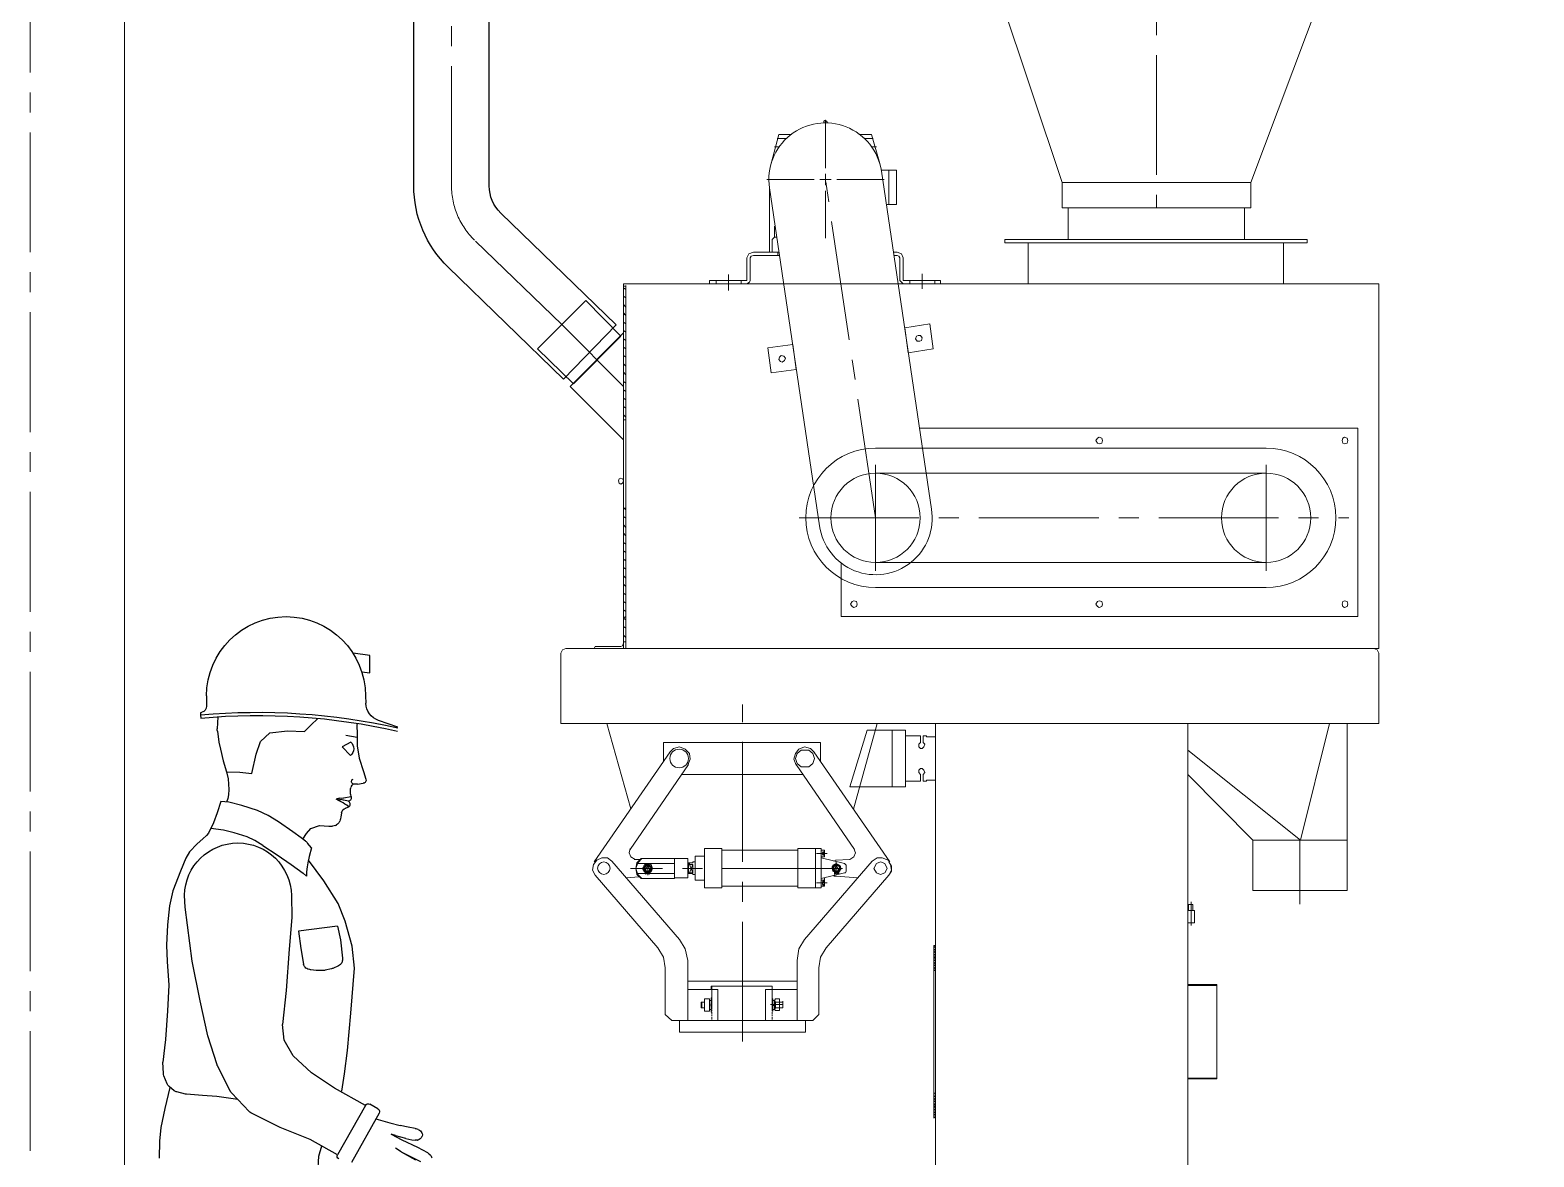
# Model space of a CAD drawing. Header units: millimetres. Extents: x 163705 to 1616509, y 81827 to 302547.
# Drawn here: x 1477186 to 1479576, y 144001 to 145792 of the extents above; entities that cross this region are included whole.
import ezdxf

# ---------------------------------------------------------------- set-up
doc = ezdxf.new("R2010")
doc.units = ezdxf.units.MM
doc.header["$LTSCALE"] = 10
doc.linetypes.add('CENTER2', pattern=[28.575, 19.05, -3.175, 3.175, -3.175])
for name, color, linetype, lineweight in [('1-中心线', 1, 'CENTER2', 0), ('1-设备轮廓', 2, 'Continuous', 18), ('1-钢构', 6, 'Continuous', 0)]:
    doc.layers.add(name, color=color, linetype=linetype, lineweight=lineweight)

# ---------------------------------------------------------------- blocks, each defined once
blk = doc.blocks.new('*U269')
blk.add_line((300, 16000), (300, 0))
at = {"layer": '1-中心线'}
blk.add_line((150, 16000), (150, 0), dxfattribs=at)
blk = doc.blocks.new('*U420')
at = {"layer": '1-中心线'}
for p, q in [((0, 18), (0, 93.4)), ((-93.4, 0), (-18, 0)), ((-9, 0), (9, 0)), ((0, -9), (0, 9)), ((18, 0), (93.4, 0)), ((0, -93.4), (0, -18))]:
    blk.add_line(p, q, dxfattribs=at)
blk = doc.blocks.new('A$C22F163D71')
for p, q in [((975.4, 2326.6), (975.4, 1749.6)), ((1077.6, 2264.3), (979.4, 2166.1)), ((-218.4, 1747), (-221.1, 1741.7)), ((-213.1, 1749.6), (-218.4, 1747)), ((1070.9, 1749.6), (-213.1, 1749.6)), ((1076.2, 1747), (1070.9, 1749.6)), ((1078.9, 1741.7), (1076.2, 1747)), ((-221.1, 1741.7), (-221.1, 1630.2)), ((1078.9, 1630.2), (1078.9, 1741.7)), ((877.3, 1415.3), (951.5, 1415.3)), ((943.6, 1394.1), (943.6, 1391.5)), ((944.9, 1400.8), (944.9, 1391.5)), ((745.9, 1183.2), (727.4, 1183.2)), ((731.3, 1192.5), (731.3, 1173.9))]:
    blk.add_line(p, q)
blk.add_lwpolyline([(747.3, 2481.8), (667.7, 1944.6, -1.01465), (489.9, 1971.1), (569.5, 2508.4, -1.000559)], format="xyb", close=True)
for points in [[(661, 2585.3), (661, 2588), (658.4, 2589.3), (657.1, 2588), (655.7, 2586.6), (655.7, 2585.3)], [(658.4, 2585.3), (658.4, 2589.3)], [(605.3, 2566.7), (585.4, 2566.7), (572.2, 2520.3)], [(597.4, 2560.1), (582.8, 2560.1)], [(744.6, 2520.3), (732.7, 2566.7), (712.8, 2566.7)], [(735.3, 2560.1), (720.7, 2560.1)], [(585.4, 2546.8), (577.5, 2546.8)], [(739.3, 2546.8), (732.7, 2546.8)], [(569.5, 2509.7), (545.6, 2509.7), (545.6, 2455.3), (561.6, 2455.3)], [(557.6, 2509.7), (557.6, 2455.3)], [(747.3, 2481.8), (747.3, 2379.7)], [(272.4, 2399.6), (272.4, 2450), (-7.5, 2450), (-7.5, 2399.6)], [(739.3, 2420.8), (739.3, 2403.6), (743.3, 2399.6), (743.3, 2379.7)], [(-69.8, 2394.3), (-69.8, 2329.3)], [(336.1, 2329.3), (336.1, 2394.3)], [(739.3, 2403.6), (736.7, 2403.6)], [(550.9, 2379.7), (544.3, 2379.7), (537.7, 2377), (535, 2370.4), (535, 2334.6)], [(549.6, 2374.4), (544.3, 2374.4), (541.7, 2373.1), (540.3, 2370.4), (540.3, 2334.6), (537.7, 2331.9), (535, 2329.3)], [(783.1, 2329.3), (779.1, 2331.9), (777.8, 2334.6), (777.8, 2370.4), (776.4, 2373.1), (772.5, 2374.4), (731.3, 2374.4)], [(732.7, 2379.7), (772.5, 2379.7), (780.4, 2377), (783.1, 2370.4), (783.1, 2334.6), (842.8, 2334.6), (842.8, 2329.3)], [(734, 2379.7), (734, 2374.4)], [(504.5, 2345.2), (504.5, 2321.3)], [(812.3, 2343.9), (812.3, 2318.7)], [(1025.8, 1749.6), (-221.1, 1749.6), (-221.1, 2329.3), (979.4, 2329.3), (979.4, 1749.6)], [(535, 2334.6), (475.3, 2334.6), (475.3, 2329.3), (535, 2329.3)], [(484.6, 2334.6), (484.6, 2329.3)], [(524.4, 2334.6), (524.4, 2329.3)], [(792.4, 2334.6), (792.4, 2329.3)], [(832.2, 2334.6), (832.2, 2329.3)], [(975.4, 2320), (979.4, 2322.7)], [(975.4, 2306.7), (979.4, 2309.4)], [(975.4, 2292.1), (979.4, 2296.1)], [(975.4, 2278.9), (979.4, 2282.9)], [(975.4, 2280.2), (979.4, 2280.2)], [(975.4, 2265.6), (979.4, 2268.3)], [(975.4, 2252.4), (979.4, 2255)], [(975.4, 2239.1), (979.4, 2241.7)], [(975.4, 2225.8), (979.4, 2228.5)], [(975.4, 2212.6), (979.4, 2215.2)], [(975.4, 2198), (979.4, 2201.9)], [(975.4, 2184.7), (979.4, 2188.7)], [(975.4, 2171.4), (979.4, 2174.1)], [(975.4, 2158.2), (979.4, 2160.8)], [(975.4, 2144.9), (979.4, 2147.6)], [(975.4, 2131.6), (979.4, 2134.3)], [(975.4, 2117.1), (979.4, 2121)], [(979.4, 2113.1), (975.4, 2113.1)], [(508.5, 2099.8), (-187.9, 2099.8), (-187.9, 1800), (633.2, 1800), (633.2, 1884.9)], [(975.4, 1969.8), (978.1, 1972.5)], [(975.4, 1972.5), (979.4, 1972.5)], [(975.4, 1956.6), (979.4, 1959.2)], [(975.4, 1942), (979.4, 1945.9)], [(975.4, 1928.7), (979.4, 1932.7)], [(975.4, 1915.4), (979.4, 1918.1)], [(975.4, 1902.2), (979.4, 1904.8)], [(975.4, 1888.9), (979.4, 1891.6)], [(979.4, 1890.2), (975.4, 1890.2)], [(975.4, 1875.6), (979.4, 1878.3)], [(975.4, 1861), (979.4, 1865)], [(975.4, 1847.8), (979.4, 1851.8)], [(975.4, 1834.5), (979.4, 1837.2)], [(975.4, 1821.3), (979.4, 1823.9)], [(975.4, 1808), (979.4, 1810.6)], [(979.4, 1797.4), (978.1, 1798.7), (975.4, 1800)], [(975.4, 1794.7), (979.4, 1797.4)], [(975.4, 1781.5), (979.4, 1784.1)], [(975.4, 1766.9), (979.4, 1770.8)], [(1025.8, 1749.6), (1024.5, 1752.3), (983.4, 1752.3), (980.7, 1753.6), (979.4, 1757.6)], [(-221.1, 1630.2), (-218.4, 1630.2)], [(1078.9, 1630.2), (-221.1, 1630.2)], [(-170.7, 1630.2), (-170.7, 1364.9), (-20.8, 1364.9), (-20.8, 1444.5)], [(82.7, 1587.8), (-96.4, 1444.5), (-142.8, 1630.2)], [(82.7, 1630.2), (82.7, 49.1)], [(483.3, 49.1), (483.3, 1630.2)], [(531, 1610.3), (507.2, 1610.3), (507.2, 1599.7), (509.8, 1597.1), (509.8, 1593.1), (507.2, 1590.4), (504.5, 1590.4), (501.9, 1593.1), (500.5, 1597.1), (503.2, 1599.7), (503.2, 1610.3), (497.9, 1610.3), (497.9, 1609), (483.3, 1609)], [(552.3, 1619.6), (531, 1619.6), (531, 1529.4), (552.3, 1529.4)], [(531, 1610.3), (531, 1538.7)], [(556.2, 1410), (677, 1585.1)], [(666.3, 1599.7), (915.7, 1599.7), (915.7, 1569.2)], [(666.3, 1599.7), (666.3, 1569.2)], [(704.8, 1563.9), (708.8, 1573.2), (706.1, 1582.5), (700.8, 1589.1), (691.6, 1593.1), (682.3, 1590.4), (675.6, 1583.8)], [(906.4, 1583.8), (899.8, 1590.4), (890.5, 1593.1), (881.2, 1589.1), (874.6, 1582.5), (873.3, 1573.2), (877.3, 1563.9)], [(1025.8, 1410), (905.1, 1585.1)], [(483.3, 1540), (497.9, 1540), (497.9, 1538.7), (503.2, 1538.7), (503.2, 1549.3), (500.5, 1552), (501.9, 1556), (504.5, 1558.6), (507.2, 1558.6), (509.8, 1556), (509.8, 1552), (507.2, 1549.3), (507.2, 1538.7), (531, 1538.7)], [(612, 1429.9), (704.8, 1565.2)], [(968.8, 1429.9), (875.9, 1565.2)], [(-170.7, 1444.5), (-20.8, 1444.5), (82.7, 1549.3)], [(886.5, 1549.3), (694.2, 1549.3)], [(703.5, 1253.5), (700.8, 1272.1), (691.6, 1286.7), (584.1, 1411.4), (576.1, 1416.7), (568.2, 1416.7), (558.9, 1412.7), (554.9, 1406.1), (553.6, 1396.8), (557.6, 1388.8), (657.1, 1273.4), (666.3, 1258.8), (669, 1241.6), (669, 1167.3), (678.3, 1158), (902.5, 1158), (913.1, 1167.3), (913.1, 1241.6), (915.7, 1258.8), (925, 1273.4), (1024.5, 1388.8), (1028.5, 1396.8), (1027.1, 1406.1), (1021.8, 1412.7), (1013.9, 1416.7), (1004.6, 1416.7), (998, 1411.4), (890.5, 1286.7), (881.2, 1272.1), (877.3, 1253.5)], [(613.3, 1431.3), (610.6, 1424.6), (613.3, 1418), (619.9, 1414), (642.5, 1412.7)], [(665, 1416.7), (627.9, 1407.4), (626.6, 1406.1), (625.2, 1404.7), (625.2, 1395.5), (626.6, 1392.8), (627.9, 1392.8), (665, 1383.5)], [(645.1, 1411.4), (641.1, 1412.7)], [(672.7, 1423.3), (655.4, 1423.3)], [(665, 1428.6), (659.7, 1428.6), (659.7, 1418), (665, 1418)], [(659.7, 1420.7), (662.4, 1420.7), (663.7, 1423.3), (662.4, 1426), (659.7, 1426)], [(662.4, 1424.6), (659.7, 1424.6)], [(662.4, 1422), (659.7, 1422)], [(662.4, 1420.7), (662.4, 1426)], [(665, 1368.9), (702.2, 1368.9), (702.2, 1431.3), (665, 1431.3), (665, 1368.9)], [(674.3, 1431.3), (674.3, 1368.9)], [(702.2, 1428.6), (822.9, 1428.6)], [(865.3, 1419.3), (850.7, 1419.3)], [(865.3, 1419.3), (865.3, 1380.9)], [(877.3, 1384.8), (877.3, 1415.3)], [(898.5, 1383.5), (951.5, 1383.5), (958.2, 1390.1), (959.5, 1399.4), (958.2, 1408.7), (951.5, 1415.3)], [(898.5, 1415.3), (898.5, 1383.5)], [(950.2, 1383.5), (956.8, 1390.1), (959.5, 1399.4), (956.8, 1408.7), (950.2, 1415.3)], [(952.9, 1414), (962.2, 1414)], [(960.8, 1414), (967.5, 1418), (970.1, 1424.6), (968.8, 1431.3)], [(557.6, 1410), (553.6, 1403.4), (553.6, 1395.5), (557.6, 1388.8)], [(560.2, 1399.4), (564.2, 1392.8), (570.8, 1390.1), (577.5, 1392.8), (581.5, 1399.4), (577.5, 1407.4), (570.8, 1410), (564.2, 1407.4), (560.2, 1399.4)], [(606.7, 1384.8), (641.1, 1387.5), (645.1, 1387.5)], [(637.2, 1395.5), (641.1, 1394.1), (645.1, 1395.5), (646.4, 1399.4), (645.1, 1404.7), (641.1, 1406.1), (637.2, 1404.7), (634.5, 1399.4)], [(641.1, 1395.5), (645.1, 1396.8), (645.1, 1400.8), (643.8, 1403.4), (641.1, 1404.7), (637.2, 1403.4), (635.8, 1400.8), (637.2, 1396.8), (639.8, 1395.5), (639.8, 1391.5), (637.2, 1391.5), (637.2, 1395.5), (634.5, 1399.4), (635.8, 1403.4), (641.1, 1406.1)], [(642.5, 1406.1), (638.5, 1406.1), (638.5, 1404.7), (637.2, 1404.7), (635.8, 1403.4), (635.8, 1402.1), (634.5, 1400.8)], [(646.4, 1399.4), (645.1, 1403.4), (641.1, 1406.1), (637.2, 1403.4), (634.5, 1399.4)], [(634.5, 1400.8), (634.5, 1398.1), (637.2, 1398.1)], [(634.5, 1399.4), (646.4, 1399.4)], [(637.2, 1398.1), (637.2, 1396.8), (638.5, 1396.8), (638.5, 1395.5), (639.8, 1395.5), (639.8, 1391.5), (637.2, 1391.5), (637.2, 1395.5), (634.5, 1399.4)], [(635.8, 1399.4), (635.8, 1396.8), (637.2, 1395.5), (641.1, 1406.1)], [(635.8, 1399.4), (635.8, 1400.8)], [(637.2, 1394.1), (639.8, 1392.8)], [(638.5, 1390.1), (638.5, 1395.5)], [(641.1, 1410), (641.1, 1390.1)], [(641.1, 1388.8), (641.1, 1407.4)], [(641.1, 1406.1), (643.8, 1395.5)], [(646.4, 1399.4), (643.8, 1395.5), (643.8, 1391.5), (641.1, 1391.5)], [(643.8, 1396.8), (643.8, 1391.5), (641.1, 1391.5), (641.1, 1395.5), (645.1, 1395.5)], [(646.4, 1403.4), (645.1, 1403.4), (645.1, 1404.7), (643.8, 1404.7), (642.5, 1406.1)], [(643.8, 1394.1), (642.5, 1394.1), (642.5, 1392.8), (643.8, 1392.8)], [(642.5, 1392.8), (643.8, 1394.1)], [(646.4, 1399.4), (643.8, 1395.5)], [(643.8, 1396.8), (646.4, 1396.8)], [(643.8, 1390.1), (643.8, 1395.5)], [(645.1, 1395.5), (645.1, 1399.4)], [(646.4, 1396.8), (646.4, 1403.4)], [(865.3, 1410), (869.3, 1410), (869.3, 1408.7), (875.9, 1408.7)], [(865.3, 1390.1), (869.3, 1390.1)], [(874.6, 1408.7), (874.6, 1406.1), (869.3, 1406.1), (869.3, 1392.8), (874.6, 1392.8), (874.6, 1391.5)], [(869.3, 1406.1), (874.6, 1392.8)], [(874.6, 1406.1), (869.3, 1392.8)], [(877.3, 1391.5), (869.3, 1391.5), (869.3, 1390.1)], [(875.9, 1391.5), (875.9, 1408.7)], [(877.3, 1407.4), (875.9, 1407.4)], [(877.3, 1406.1), (875.9, 1406.1)], [(877.3, 1392.8), (875.9, 1392.8)], [(958.2, 1407.4), (898.5, 1407.4)], [(958.2, 1391.5), (898.5, 1391.5)], [(943.6, 1406.1), (938.3, 1406.1), (938.3, 1404.7), (936.9, 1404.7), (936.9, 1403.4), (935.6, 1403.4)], [(944.9, 1400.8), (943.6, 1403.4), (940.9, 1404.7), (938.3, 1403.4), (935.6, 1400.8), (936.9, 1396.8), (939.6, 1395.5), (939.6, 1391.5)], [(936.9, 1391.5), (936.9, 1395.5), (935.6, 1399.4), (936.9, 1403.4)], [(935.6, 1403.4), (935.6, 1396.8), (938.3, 1396.8)], [(935.6, 1399.4), (946.2, 1399.4)], [(936.9, 1395.5), (935.6, 1399.4)], [(936.9, 1395.5), (940.9, 1406.1)], [(938.3, 1396.8), (938.3, 1395.5), (939.6, 1395.5), (939.6, 1391.5), (936.9, 1391.5), (936.9, 1399.4)], [(936.9, 1394.1), (939.6, 1392.8)], [(938.3, 1390.1), (938.3, 1395.5)], [(939.6, 1394.1), (938.3, 1394.1), (938.3, 1392.8), (939.6, 1392.8)], [(940.9, 1388.8), (940.9, 1407.4)], [(940.9, 1406.1), (944.9, 1395.5)], [(944.9, 1399.4), (944.9, 1391.5), (942.3, 1391.5), (942.3, 1395.5), (943.6, 1395.5), (943.6, 1396.8), (946.2, 1396.8)], [(942.3, 1391.5), (942.3, 1395.5), (944.9, 1396.8)], [(942.3, 1392.8), (944.9, 1394.1)], [(943.6, 1394.1), (942.3, 1394.1)], [(942.3, 1392.8), (943.6, 1392.8)], [(946.2, 1403.4), (944.9, 1403.4), (944.9, 1404.7), (943.6, 1404.7), (943.6, 1406.1)], [(943.6, 1390.1), (943.6, 1395.5)], [(944.9, 1394.1), (943.6, 1392.8)], [(944.9, 1403.4), (946.2, 1399.4), (944.9, 1395.5)], [(946.2, 1399.4), (944.9, 1395.5)], [(946.2, 1396.8), (946.2, 1403.4)], [(946.2, 1400.8), (946.2, 1402.1)], [(672.7, 1376.9), (655.4, 1376.9)], [(659.7, 1384.8), (659.7, 1371.6), (665, 1371.6)], [(665, 1380.9), (659.7, 1380.9)], [(659.7, 1372.9), (662.4, 1372.9), (663.7, 1376.9), (662.4, 1379.5), (659.7, 1379.5)], [(662.4, 1378.2), (659.7, 1378.2)], [(662.4, 1374.2), (659.7, 1374.2)], [(662.4, 1372.9), (662.4, 1379.5)], [(702.2, 1371.6), (822.9, 1371.6)], [(850.7, 1380.9), (865.3, 1380.9)], [(877.3, 1384.8), (898.5, 1384.8)], [(975.4, 1384.8), (954.2, 1386.2)], [(81.4, 1333.1), (81.4, 1342.4), (74.7, 1342.4), (74.7, 1333.1)], [(77.4, 1346.4), (77.4, 1309.2)], [(485.9, 1002.8), (485.9, 1277.4), (483.3, 1277.4), (483.3, 1002.8)], [(483.3, 1273.4), (485.9, 1276.1)], [(483.3, 1269.4), (485.9, 1272.1)], [(483.3, 1265.5), (485.9, 1268.1)], [(483.3, 1261.5), (485.9, 1264.1)], [(483.3, 1256.2), (485.9, 1260.2)], [(483.3, 1252.2), (485.9, 1254.8)], [(483.3, 1248.2), (485.9, 1250.9)], [(483.3, 1244.2), (485.9, 1246.9)], [(483.3, 1240.3), (485.9, 1242.9)], [(703.5, 1253.5), (703.5, 1158)], [(877.3, 1253.5), (877.3, 1158)], [(485.9, 1237.6), (483.3, 1237.6)], [(484.6, 1237.6), (485.9, 1238.9)], [(877.3, 1220.4), (703.5, 1220.4)], [(82.7, 1215.1), (36.3, 1215.1), (36.3, 1065.2), (82.7, 1065.2)], [(36.3, 1213.7), (82.7, 1213.7)], [(703.5, 1207.1), (753.9, 1207.1), (753.9, 1158)], [(840.1, 1212.4), (743.3, 1212.4), (743.3, 1207.1)], [(838.8, 1212.4), (743.3, 1212.4), (743.3, 1207.1)], [(877.3, 1207.1), (829.5, 1207.1), (829.5, 1158)], [(838.8, 1212.4), (838.8, 1207.1)], [(840.1, 1207.1), (840.1, 1212.4)], [(726, 1177.9), (726, 1188.5)], [(731.3, 1187.2), (726, 1187.2)], [(726, 1177.9), (731.3, 1177.9)], [(731.3, 1187.2), (738, 1187.2), (739.3, 1189.8), (738, 1192.5), (731.3, 1192.5)], [(731.3, 1173.9), (738, 1173.9), (739.3, 1175.3), (738, 1177.9), (731.3, 1177.9)], [(738, 1177.9), (738, 1187.2)], [(742, 1189.8), (739.3, 1189.8)], [(739.3, 1189.8), (739.3, 1175.3)], [(742, 1181.9), (739.3, 1181.9)], [(739.3, 1175.3), (742, 1175.3)], [(743.3, 1176.6), (743.3, 1177.9)], [(743.3, 1175.3), (743.3, 1172.6)], [(743.3, 1171.3), (743.3, 1168.6)], [(838.8, 1176.6), (838.8, 1177.9)], [(838.8, 1175.3), (838.8, 1172.6)], [(840.1, 1171.3), (838.8, 1171.3), (838.8, 1168.6)], [(842.8, 1189.8), (840.1, 1189.8)], [(842.8, 1183.2), (840.1, 1184.5)], [(842.8, 1180.6), (840.1, 1181.9)], [(842.8, 1175.3), (840.1, 1175.3)], [(850.7, 1172.6), (842.8, 1172.6)], [(850.7, 1187.2), (856, 1187.2)], [(850.7, 1177.9), (856, 1177.9), (856, 1187.2)], [(854.7, 1187.2), (854.7, 1177.9)], [(690.2, 1158), (690.2, 1139.4), (890.5, 1139.4), (890.5, 1158)], [(743.3, 1167.3), (743.3, 1164.6)], [(743.3, 1163.3), (743.3, 1160.7)], [(743.3, 1159.3), (743.3, 1158)], [(833.5, 1158), (753.9, 1158)], [(838.8, 1167.3), (838.8, 1164.6)], [(838.8, 1163.3), (838.8, 1160.7)], [(838.8, 1159.3), (838.8, 1158)], [(82.7, 1066.5), (36.3, 1066.5)], [(485.9, 1042.6), (483.3, 1042.6)], [(483.3, 1040), (484.6, 1042.6)], [(483.3, 1036), (485.9, 1038.6)], [(483.3, 1032), (485.9, 1034.7)], [(483.3, 1028), (485.9, 1030.7)], [(483.3, 1022.7), (485.9, 1026.7)], [(483.3, 1018.7), (485.9, 1022.7)], [(483.3, 1014.8), (485.9, 1017.4)], [(483.3, 1010.8), (485.9, 1013.4)], [(483.3, 1006.8), (485.9, 1009.4)], [(483.3, 1002.8), (485.9, 1005.5)]]:
    blk.add_lwpolyline(points)
for points in [[(373.2, 2394.3), (373.2, 2399.6), (-107, 2399.6), (-107, 2394.3)], [(979.4, 1760.2), (979.4, 2325.3), (975.4, 2325.3), (975.4, 1760.2)], [(1059, 2170.1), (983.4, 2245.7), (1039.1, 2302.8), (1116, 2225.8)], [(487.3, 2225.8), (527.1, 2219.2), (532.4, 2259), (492.6, 2265.6)], [(515.1, 2241.7), (513.8, 2245.7), (511.1, 2247), (507.2, 2247), (504.5, 2243.1), (505.8, 2239.1), (508.5, 2237.8), (512.5, 2237.8)], [(979.4, 2251), (1064.3, 2166.1), (979.4, 2081.2)], [(744.6, 2187.4), (704.8, 2192.7), (710.1, 2232.5), (749.9, 2227.2)], [(722.1, 2211.2), (724.7, 2213.9), (728.7, 2215.2), (731.3, 2212.6), (732.7, 2208.6), (730, 2205.9), (727.4, 2204.6), (723.4, 2207.3)], [(-162.7, 2079.9), (-164, 2083.9), (-166.7, 2085.2), (-170.7, 2083.9), (-172, 2079.9), (-170.7, 2075.9), (-166.7, 2074.6), (-164, 2075.9)], [(228.6, 2079.9), (226, 2083.9), (223.3, 2085.2), (219.3, 2083.9), (218, 2079.9), (219.3, 2075.9), (223.3, 2074.6), (226, 2075.9)], [(987.4, 2016.2), (986, 2018.9), (983.4, 2020.2), (980.7, 2018.9), (979.4, 2016.2), (980.7, 2012.3), (983.4, 2010.9), (986, 2012.3)], [(-162.7, 1819.9), (-164, 1823.9), (-166.7, 1825.2), (-170.7, 1823.9), (-172, 1819.9), (-170.7, 1815.9), (-166.7, 1814.6), (-164, 1815.9)], [(228.6, 1819.9), (226, 1823.9), (223.3, 1825.2), (219.3, 1823.9), (218, 1819.9), (219.3, 1815.9), (223.3, 1814.6), (226, 1815.9)], [(618.6, 1819.9), (615.9, 1823.9), (613.3, 1825.2), (609.3, 1823.9), (608, 1819.9), (609.3, 1815.9), (613.3, 1814.6), (615.9, 1815.9)], [(552.3, 1619.6), (592.1, 1619.6), (619.9, 1529.4), (552.3, 1529.4)], [(696.9, 1587.8), (684.9, 1587.8), (678.3, 1582.5), (675.6, 1574.5), (678.3, 1566.6), (684.9, 1561.3), (696.9, 1561.3), (703.5, 1566.6), (706.1, 1574.5), (703.5, 1582.5)], [(850.7, 1368.9), (850.7, 1431.3), (822.9, 1431.3), (822.9, 1368.9)], [(647.8, 1399.4), (646.4, 1404.7), (641.1, 1407.4), (635.8, 1404.7), (633.2, 1399.4), (635.8, 1395.5), (641.1, 1392.8), (646.4, 1395.5)], [(637.2, 1394.1), (642.5, 1392.8), (646.4, 1396.8), (647.8, 1402.1), (643.8, 1406.1), (638.5, 1406.1), (634.5, 1403.4), (634.5, 1398.1)], [(639.8, 1392.8), (638.5, 1394.1), (637.2, 1392.8)], [(948.9, 1399.4), (946.2, 1406.1), (940.9, 1407.4), (935.6, 1406.1), (933, 1399.4), (935.6, 1394.1), (940.9, 1391.5), (946.2, 1394.1)], [(947.6, 1399.4), (944.9, 1403.4), (940.9, 1406.1), (936.9, 1403.4), (934.3, 1399.4), (936.9, 1395.5), (940.9, 1394.1), (944.9, 1395.5)], [(82.7, 1313.2), (82.7, 1333.1), (72.1, 1333.1), (72.1, 1313.2)], [(742, 1172.6), (742, 1192.5), (743.3, 1192.5), (743.3, 1172.6)]]:
    blk.add_lwpolyline(points, close=True)
at = {"ltscale": 0.025}
for points in [[(578.8, 2068), (-42, 2068)], [(578.8, 2028.2), (-42, 2028.2)], [(578.8, 1886.2), (-42, 1886.2)], [(578.8, 1846.5), (-42, 1846.5)]]:
    blk.add_lwpolyline(points, dxfattribs=at)
at = {"ltscale": 0.088144}
blk.add_lwpolyline([(614, 1493.9), (576.1, 1630.2)], dxfattribs=at)
at = {"ltscale": 0.178341}
blk.add_lwpolyline([(1005.9, 1630.2), (967.6, 1494.5)], dxfattribs=at)
at = {"ltscale": 0.003333}
for points in [[(743.3, 1207.1), (743.3, 1177.9)], [(838.8, 1207.1), (838.8, 1177.9)]]:
    blk.add_lwpolyline(points, dxfattribs=at)
at = {"ltscale": 0.006667}
blk.add_lwpolyline([(838.8, 1193.8), (840.1, 1193.8), (840.1, 1171.3)], dxfattribs=at)
at = {"ltscale": 0.005}
blk.add_lwpolyline([(850.7, 1172.6), (850.7, 1192.5), (842.8, 1192.5), (842.8, 1172.6)], dxfattribs=at)
at = {"ltscale": 0.025}
for centre in [(-42, 1957.2), (578.8, 1957.2)]:
    blk.add_circle(centre, 71, dxfattribs=at)
for centre, radius in [((890.9, 1574.5), 14.7), ((1010.6, 1400.1), 9.97)]:
    blk.add_circle(centre, radius)
for centre, start, end in [((-42, 1957.2), 90, 270), ((578.8, 1957.2), 270, 90)]:
    blk.add_arc(centre, 110.8, start, end, dxfattribs=at)
at = {"layer": '1-中心线'}
for p, q in [((578.8, 1957.2), (658.4, 2495.1)), ((-42, 2041.5), (-42, 1872.9)), ((578.8, 2041.5), (578.8, 1872.9)), ((700.3, 1957.2), (-173.6, 1957.2)), ((790.4, 1124.5), (790.4, 1660.5)), ((-95.7, 1342.8), (-95.7, 1444.5))]:
    blk.add_line(p, q, dxfattribs=at)
blk.add_lwpolyline([(631.4, 1399.4), (968.2, 1399.4)], dxfattribs=at)
at = {"layer": '1-中心线', "extrusion": (0, 0, -1)}
blk.add_blockref('*U420', (-658.4, 2495.1), dxfattribs=at)
blk = doc.blocks.new('G$C1AB4B170')
for p, q in [((450, 40), (0, 1240)), ((750, 40), (1150, 1240)), ((750, 40), (450, 40)), ((450, 0), (450, 40)), ((750, 40), (750, 0)), ((750, 0), (450, 0))]:
    blk.add_line(p, q)
at = {"layer": '1-中心线'}
blk.add_line((600, 2243.2), (600, 0), dxfattribs=at)
blk = doc.blocks.new('操作人员')
for p, q in [((-228.6, 1085.7), (-202, 1089.4)), ((-228.6, 1058.1), (-228.6, 1085.7)), ((-216, 1059.7), (-228.6, 1058.1)), ((-222, 1021.5), (-222.4, 1009.9)), ((30.7, 1021.5), (30.7, 1005.1)), ((-273.1, 971.7), (-242.3, 982.6)), ((-135, 975), (-146.1, 985.8)), ((12.8, 988.3), (13.8, 969.3)), ((40.3, 994.9), (38.1, 995.5)), ((40.2, 991.1), (39.8, 986.2)), ((40.4, 994.8), (40.2, 991.1)), ((-208.6, 961.2), (-208.7, 942.3)), ((-208.2, 974.5), (-208.6, 961.2)), ((-208.6, 955.4), (-190.8, 958.7)), ((-208.5, 977.9), (-208.2, 974.5)), ((-125, 965), (-135, 975)), ((-98, 966), (-125, 965)), ((-70, 963), (-98, 966)), ((-55, 949), (-70, 963)), ((13.6, 965.2), (11, 947.7)), ((-208.7, 942.3), (-212, 922.3)), ((-198.4, 948), (-184.6, 940.6)), ((-198.2, 926.9), (-184.6, 940.6)), ((-48, 929), (-55, 949)), ((8.8, 936.6), (4.3, 918.1)), ((11, 947.7), (8.8, 936.6)), ((-212, 922.3), (-218.5, 901.2)), ((-41, 898), (-48, 929)), ((4.3, 918.1), (-1, 901)), ((-218.5, 901.2), (-222.5, 889)), ((-22, 900), (-41, 898)), ((-1, 901), (-22, 900)), ((-3.7, 889.4), (-4.6, 872.7)), ((-1, 901), (-3.7, 889.4)), ((-209, 881.2), (-218.2, 882.5)), ((-207.7, 881.1), (-203.9, 881.1)), ((-202.3, 881.3), (-202.4, 881.3)), ((-199.5, 877.7), (-199.7, 878.1)), ((-199.1, 861.5), (-198.3, 864.7)), ((-187, 859.6), (-199.1, 861.5)), ((-198.2, 873.9), (-198.7, 875.6)), ((-198, 866.2), (-197.9, 867.5)), ((-197.8, 868.7), (-197.9, 871.6)), ((-4.6, 872.7), (-4.2, 864.4)), ((-4.2, 864.4), (-2.9, 858.3)), ((-195.6, 845.2), (-192.1, 847.6)), ((-195.4, 845.1), (-193.6, 844.2)), ((-194.8, 853.9), (-186.8, 855.9)), ((-193.6, 844.2), (-190.6, 843.2)), ((-192.1, 847.6), (-189.1, 849.6)), ((-190.6, 843.2), (-190.3, 843.1)), ((-189.1, 849.6), (-186.1, 851.6)), ((-187, 859.6), (-187.4, 859.7)), ((-180.4, 858.7), (-187, 859.6)), ((-186.8, 855.9), (-183.1, 856.7)), ((-186.1, 851.6), (-184.1, 852.6)), ((-184.1, 852.6), (-182.1, 853.6)), ((-182.1, 853.6), (-179.1, 855.3)), ((-180.6, 857), (-175.2, 857.4)), ((-180.4, 858.7), (-175.2, 857.4)), ((-179.1, 855.3), (-175.2, 857.4)), ((-67.4, 831.3), (-50.4, 839.3)), ((-50.4, 839.3), (-25.4, 847.3)), ((-25.4, 847.3), (-4.4, 852.3)), ((-4.4, 852.3), (7.8, 853.8)), ((-2.9, 858.3), (-0.9, 852.7)), ((7.8, 853.8), (13.7, 835.5)), ((-183.7, 835.6), (-183.6, 835.2)), ((-183.6, 835.2), (-182.6, 829.2)), ((-182.6, 829.2), (-182, 826)), ((-180.9, 822.5), (-180.7, 821.8)), ((-177.3, 817.5), (-176, 816.5)), ((-174, 815.6), (-176, 816.5)), ((-163.4, 814.6), (-169.6, 814.6)), ((-148.5, 815.5), (-163.4, 814.6)), ((-135, 810.9), (-148.5, 815.5)), ((-106.4, 805.3), (-83.4, 821.3)), ((-83.4, 821.3), (-67.4, 831.3)), ((13.7, 835.5), (19.7, 819.5)), ((19.7, 819.5), (27.7, 803.5)), ((-128.3, 802.9), (-135, 810.9)), ((-122.3, 793.9), (-128.3, 802.9)), ((-126.7, 790.5), (-119.7, 795.9)), ((-119.7, 795.9), (-106.4, 805.3)), ((-58.6, 783.7), (-45.8, 791.7)), ((-45.8, 791.7), (-33.9, 797.3)), ((-33.9, 797.3), (-13.3, 803.9)), ((-13.3, 803.9), (3.6, 807.9)), ((3.6, 807.9), (24.2, 810.5)), ((27.7, 803.5), (30.7, 799.5)), ((30.7, 799.5), (36.7, 794.5)), ((36.7, 794.5), (45.7, 786.5)), ((-136.2, 780), (-129.9, 787.5)), ((-136.2, 780), (-132.2, 766)), ((-132.2, 766), (-130.2, 756)), ((-81.6, 768.7), (-103.6, 753.7)), ((-58.6, 783.7), (-81.6, 768.7)), ((45.7, 786.5), (57.7, 773.5)), ((57.7, 773.5), (63.7, 763.5)), ((-155.5, 727.6), (-131.1, 760.6)), ((-130.2, 756), (-129.2, 750)), ((-129.2, 750), (-128.2, 742)), ((-128.2, 742), (-128.2, 734.8)), ((-103.6, 753.7), (-122.6, 739.7)), ((63.7, 763.5), (72.3, 742.6)), ((72.3, 742.6), (84.3, 711.6)), ((-178.5, 691.6), (-155.5, 727.6)), ((-122.6, 739.7), (-128.2, 734.8)), ((-104.1, 704.3), (-104.7, 669)), ((65, 685.6), (65.9, 704.4)), ((84.3, 711.6), (89.6, 687.9)), ((-189.5, 663.6), (-178.5, 691.6)), ((53.4, 599.7), (65, 685.6)), ((89.6, 687.9), (92.9, 657.3)), ((-200.5, 623.6), (-189.5, 663.6)), ((-177.3, 655.5), (-182.3, 633.6)), ((-177.3, 655.5), (-115.6, 647.6)), ((-115.6, 647.6), (-118.9, 619.8)), ((-104.7, 669), (-100.7, 619)), ((92.9, 657.3), (94.3, 625.3)), ((-204.3, 588.7), (-200.5, 623.6)), ((-182.3, 633.6), (-185.4, 604.6)), ((94.3, 625.3), (93.2, 599.1)), ((-185.3, 601.6), (-184.9, 599.8)), ((-118.9, 619.8), (-123.3, 595.1)), ((-100.7, 619), (-95.7, 553)), ((41, 536.7), (53.4, 599.7)), ((93.2, 599.1), (90.9, 561.4)), ((-198.6, 516.9), (-204.3, 588.7)), ((-182.4, 595), (-182, 594.5)), ((-178.7, 592.2), (-169.9, 588.3)), ((-168, 587.6), (-157.7, 585.4)), ((-155.7, 585.1), (-143.7, 585)), ((-143.7, 585), (-135.2, 585.9)), ((-133.4, 586.3), (-130.3, 587.2)), ((-124.7, 591.4), (-124.7, 591.4)), ((-95.7, 553), (-89.7, 499)), ((90.9, 561.4), (93, 520.8)), ((28.7, 480.9), (41, 536.7)), ((-193.5, 457.5), (-198.6, 516.9)), ((93, 520.8), (96.1, 475.3)), ((-92.8, 474), (-89.7, 499)), ((14, 434.9), (28.7, 480.9)), ((-188.4, 420.9), (-193.5, 457.5)), ((-106.8, 449), (-92.8, 474)), ((96.1, 475.3), (97.6, 461.9)), ((97.6, 461.9), (100.1, 439.4)), ((-135.8, 422), (-106.8, 449)), ((-7.3, 392.8), (13.4, 433.4)), ((99.4, 421.1), (100.1, 439.4)), ((-184.4, 392.9), (-188.4, 420.9)), ((-172.8, 398), (-135.8, 422)), ((93.3, 404.6), (98.6, 417.7)), ((-221.7, 370.5), (-172.8, 398)), ((-19.1, 379.7), (-9, 390.5)), ((-19.1, 379.7), (14.5, 384.7)), ((14.5, 384.7), (37.3, 386.3)), ((37.3, 386.3), (62.6, 388.2)), ((64.1, 388.5), (78, 391.8)), ((82.1, 393.8), (90.4, 400.7)), ((96.5, 365.7), (88.4, 399)), ((-241.6, 365), (-228.5, 372.4)), ((-221.7, 370.5), (-177.6, 292)), ((-86, 335.5), (-39.6, 358.7)), ((-36.8, 360.8), (-19.1, 379.7)), ((102.9, 335.4), (96.5, 365.7)), ((-300.7, 333.8), (-289.7, 336)), ((-289.7, 336), (-276.7, 338.7)), ((-260.7, 342.7), (-276.7, 338.7)), ((-238.2, 348.9), (-260.7, 342.7)), ((-243.5, 358.2), (-199.4, 279.8)), ((-134, 316.5), (-86, 335.5)), ((105.2, 313.6), (102.9, 335.4)), ((-305.7, 332.2), (-302.6, 333.3)), ((-304.7, 315.3), (-305.1, 315.4)), ((-279.6, 315.8), (-304.6, 303.8)), ((-295.7, 315.7), (-300.6, 315)), ((-285.9, 318), (-295.7, 315.7)), ((-269.7, 322.7), (-285.4, 318.1)), ((-262.7, 324.7), (-279.6, 315.8)), ((-269.7, 322.7), (-262.7, 324.7)), ((-177.6, 292), (-134, 316.5)), ((105.5, 286.7), (105.2, 313.6)), ((-304.6, 303.8), (-320.3, 295.5)), ((-278.3, 296.8), (-309.1, 281.1)), ((-278.3, 296.8), (-301.3, 283.8)), ((-278.3, 296.8), (-269.3, 302.2)), ((-147.7, 289.5), (-152.3, 306.2)), ((-145.9, 262.4), (-147.7, 289.5))]:
    blk.add_line(p, q)
at = {"lineweight": 25}
for p, q in [((-311.8, 325.6), (-311.3, 326.7)), ((-311.5, 321), (-311.8, 321.7)), ((-322.7, 293.7), (-324.5, 291.9))]:
    blk.add_line(p, q, dxfattribs=at)
for centre, radius, start, end in [((-95.6, 1021.1), 126.4, 0.1651, 179.8349), ((-252.3, 1010.9), 30, 289.477, 358.2101), ((40.7, 1005.1), 10, 180, 254.7449), ((-51.5, -7.6), 1003, 84.7582, 102.7626), ((-51.5, -7.6), 998, 84.7519, 102.8097), ((-6.2, 968.2), 20, 351.4216, 3.0398), ((-189.1, 937.5), 14, 131.7935, 229.3257), ((-217.8, 887.5), 5, 161.5651, 263.1513), ((-203.7, 885.3), 4.19, 267.4626, 67.5556), ((-219.5, 872.6), 10, 82.1949, 83.1513), ((-207.7, 891.1), 10, 262.1949, 270.0775), ((-208.6, 873.5), 10, 27.4222, 50.9961), ((-208.4, 873.1), 10, 14.5655, 27.4222), ((-193.2, 859.8), 6.07, 163.773, 254.7214), ((-208, 867.2), 10, 345.9638, 354.6267), ((-207.9, 871.3), 10, 1.3996, 14.5655), ((-207.8, 868.4), 10, 354.6267, 1.3996), ((-191.1, 849.2), 6, 128.1443, 219.5681), ((-195, 846), 1, 219.5681, 243.4349), ((-193.5, 833.6), 10, 11.3099, 71.5651), ((-179.2, 837), 20, 94.1017, 101.3099), ((-162.4, 829.9), 20, 191.3099, 201.8014), ((-171.4, 825.6), 10, 201.8014, 233.6281), ((-169.7, 824.6), 10, 244.2282, 270.4485), ((-114.6, 774.6), 20, 127.4509, 139.9711), ((-19.1, 702.7), 85, 1.1711, 178.8973), ((-175.5, 603.6), 10, 173.9408, 191.5682), ((-175.1, 601.8), 10, 191.5682, 222.754), ((-174.7, 601.3), 10, 222.754, 246.1872), ((-165.8, 597.4), 10, 246.1872, 257.522), ((-155.6, 595.1), 10, 257.522, 269.3811), ((-136.3, 595.9), 10, 276.2179, 286.6268), ((-133.1, 596.8), 10, 286.6268, 327.3671), ((-133.1, 596.8), 10, 327.3671, 349.9698), ((4.5, 437.9), 10, 332.9362, 342.2476), ((89.4, 421.5), 10, 337.6199, 357.8223), ((-16.2, 397.4), 10, 316.8476, 332.9362), ((61.8, 398.2), 10, 274.3987, 283.2405), ((75.7, 401.5), 10, 283.2405, 309.8056), ((84, 408.4), 10, 309.8056, 337.6199), ((-239.1, 360.7), 5, 119.3504, 209.3504), ((-226, 368), 5, 29.3504, 119.3504), ((-44.1, 367.7), 10, 296.5651, 316.8476), ((-302.3, 325), 10, 203.1986, 254.0546), ((-302.2, 322.8), 10, 110.556, 156.8014), ((-302, 324.9), 10, 254.0546, 278.1301), ((-299.1, 324), 10, 99.4623, 110.556), ((-286.9, 322.9), 5, 281.3099, 287.354), ((-181.9, 289.6), 5, 299.3504, 29.3504)]:
    blk.add_arc(centre, radius, start, end)
for centre, radius, start, end in [((-307.2, 323.7), 5, 156.8014, 203.1986), ((-317.4, 284.9), 10, 135, 168.6901), ((-315.6, 286.7), 10, 117.8973, 135)]:
    blk.add_arc(centre, radius, start, end, dxfattribs=at)
blk = doc.blocks.new('A$Cda213b59')
blk.add_line((308.3, 86.2), (392.3, 0))
for points in [[(392.1, 0.2), (575.5, 178.1, 0.202936), (630.2, 307.3), (630.2, 2202.6, 0.414214), (450.2, 2382.6), (225.1, 2382.6)], [(308.3, 86.2), (491.9, 264.2, 0.202936), (510.2, 307.3), (510.2, 2202.6, 0.414214), (450.2, 2262.6), (225.1, 2262.6)]]:
    blk.add_lwpolyline(points, format="xyb")
at = {"layer": '1-中心线'}
blk.add_lwpolyline([(395.1, 86.8), (533.7, 221.1, 0.202936), (570.2, 307.3), (570.2, 2202.6, 0.414214), (450.2, 2322.6), (0, 2322.6)], format="xyb", dxfattribs=at)

msp = doc.modelspace()

# ---------------------------------------------------------------- block references
at = {"xscale": -1}
for name, p in [('A$Cda213b59', (1478425.648, 145237.158)), ('操作人员', (1477496.869, 143712.158, -618.537))]:
    msp.add_blockref(name, p, dxfattribs=at)
at = {"layer": '1-设备轮廓', "xscale": -1}
for name, p in [('G$C1AB4B170', (1479575.648, 145509.632)), ('A$C22F163D71', (1479108.089, 143059.632))]:
    msp.add_blockref(name, p, dxfattribs=at)
at = {"layer": '1-钢构'}
msp.add_blockref('*U269', (1477035.648, 143059.632), dxfattribs=at)

doc.saveas('drawing.dxf')
